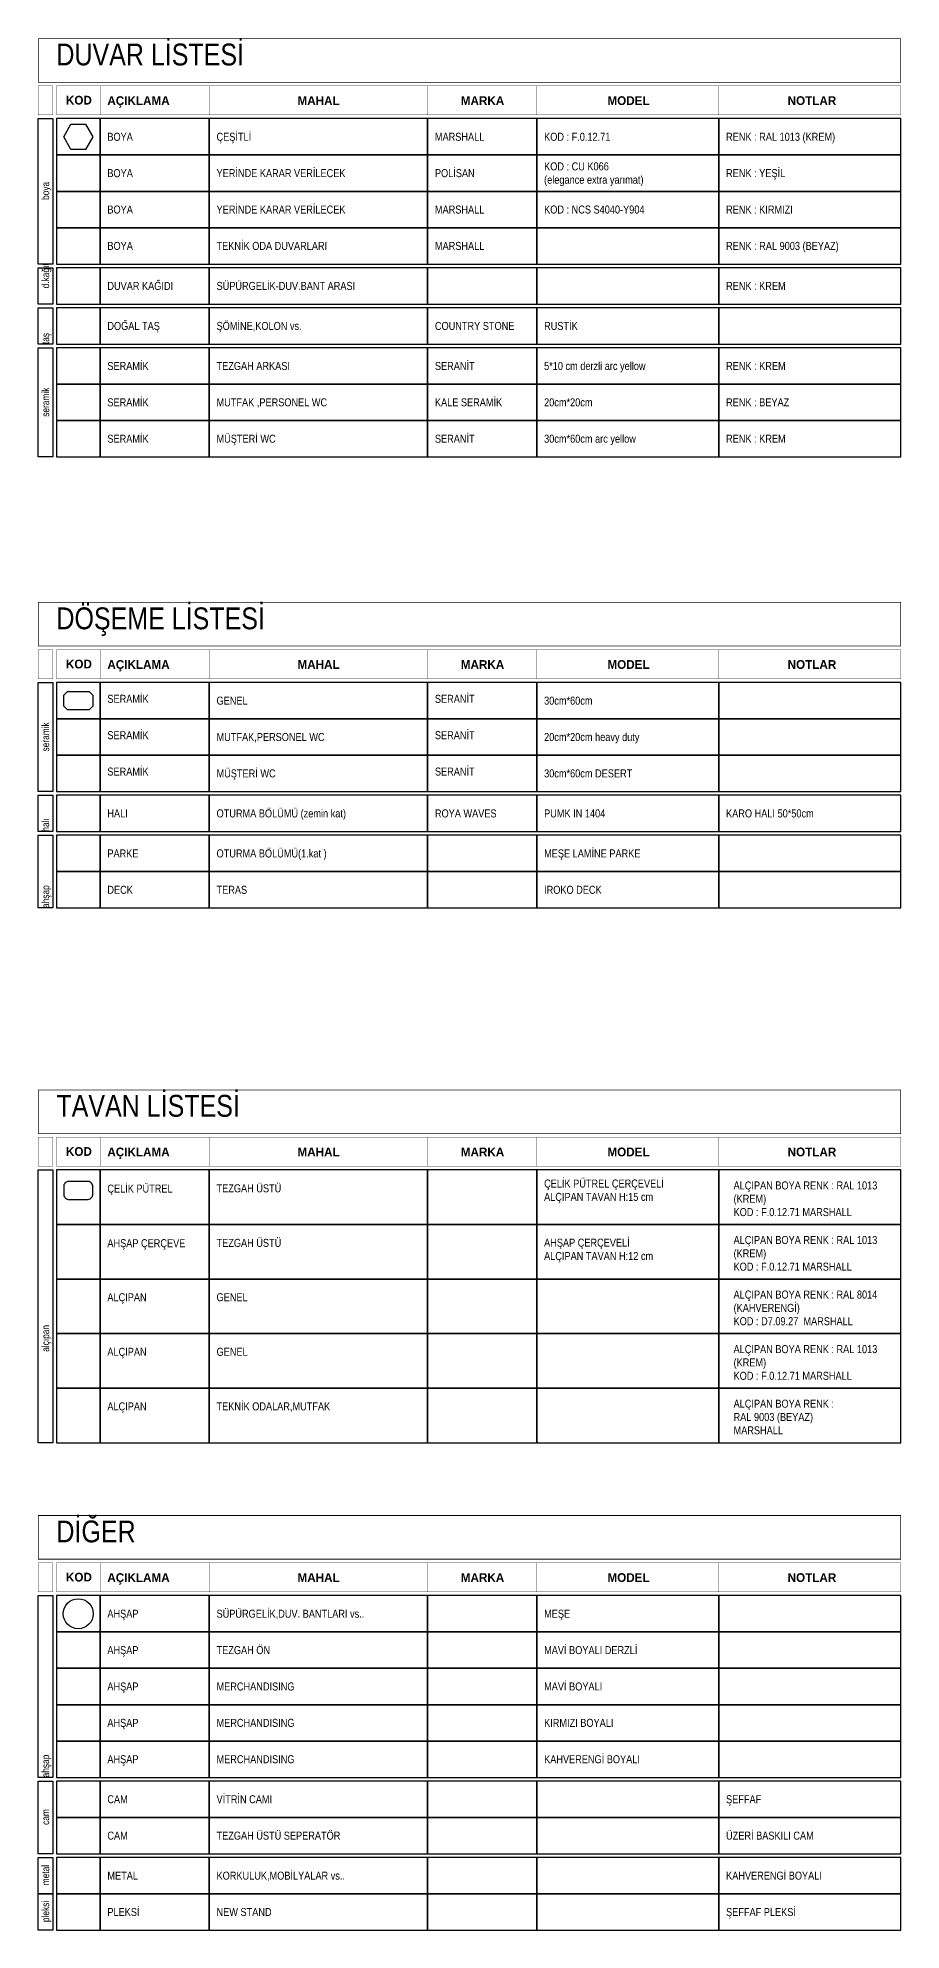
# Model space of a CAD drawing. Header units: millimetres. Extents: x 863 to 22635, y -482 to 12118.
# Drawn here: x 1639.6 to 1758.2, y 2220.3 to 2480.4 of the extents above; entities that cross this region are included whole.
import ezdxf
from ezdxf.enums import TextEntityAlignment as Align

# ---------------------------------------------------------------- set-up
doc = ezdxf.new("R2010")
doc.units = ezdxf.units.MM
doc.layers.add('DIM_0G', color=20, linetype='Continuous')
doc.layers.add('NOTE_0G', color=242, linetype='Continuous')
doc.layers.add('TXT_0G', color=7, linetype='Continuous', lineweight=13)
doc.styles.add('0G', font='ARIALN.TTF')
doc.styles.add('attdef', font='GOTHIC.TTF')

# ---------------------------------------------------------------- blocks, each defined once
blk = doc.blocks.new('221014_0G_LAYER-SYMBOL')
for points in [[(780.66, 1514.64), (782.66, 1514.64), (783.66, 1512.9), (782.66, 1511.17), (780.66, 1511.17), (779.66, 1512.9)], [(779.66, 1436.15), (780.16, 1436.65), (783.16, 1436.65), (783.66, 1436.15), (783.66, 1434.65), (783.16, 1434.15), (780.16, 1434.15), (779.66, 1434.65)], [(783.61, 1368.84), (783.56, 1368.96), (783.48, 1369.06), (783.39, 1369.16), (783.28, 1369.23), (783.16, 1369.29), (783.04, 1369.32), (782.91, 1369.33), (780.41, 1369.33), (780.28, 1369.32), (780.15, 1369.29), (780.03, 1369.23), (779.93, 1369.16), (779.83, 1369.06), (779.76, 1368.96), (779.7, 1368.84), (779.67, 1368.71), (779.66, 1368.58), (779.66, 1367.58), (779.67, 1367.45), (779.7, 1367.33), (779.76, 1367.21), (779.83, 1367.1), (779.93, 1367.01), (780.03, 1366.93), (780.15, 1366.88), (780.28, 1366.84), (780.41, 1366.83), (782.91, 1366.83), (783.04, 1366.84), (783.16, 1366.88), (783.28, 1366.93), (783.39, 1367.01), (783.48, 1367.1), (783.56, 1367.21), (783.61, 1367.33), (783.65, 1367.45), (783.66, 1367.58), (783.66, 1368.58), (783.65, 1368.71)]]:
    blk.add_lwpolyline(points, close=True)
blk.add_circle((781.66, 1309.9), 2.06)
at = {"layer": 'NOTE_0G', "linetype": 'Continuous'}
for points, const_width in [([(894.66, 1526.4), (776.16, 1526.4), (776.16, 1520.4), (894.66, 1520.4)], 0.1), ([(776.16, 1519.9), (778.16, 1519.9), (778.16, 1515.9), (776.16, 1515.9)], 0.05), ([(778.66, 1515.9), (784.66, 1515.9), (784.66, 1519.9), (778.66, 1519.9)], 0.05), ([(784.66, 1515.9), (799.66, 1515.9), (799.66, 1519.9), (784.66, 1519.9)], 0.05), ([(799.66, 1515.9), (829.66, 1515.9), (829.66, 1519.9), (799.66, 1519.9)], 0.05), ([(829.66, 1515.9), (844.66, 1515.9), (844.66, 1519.9), (829.66, 1519.9)], 0.05), ([(844.66, 1515.9), (869.66, 1515.9), (869.66, 1519.9), (844.66, 1519.9)], 0.05), ([(869.66, 1515.9), (894.66, 1515.9), (894.66, 1519.9), (869.66, 1519.9)], 0.05), ([(894.66, 1448.9), (776.16, 1448.9), (776.16, 1442.9), (894.66, 1442.9)], 0.1), ([(776.16, 1442.4), (778.16, 1442.4), (778.16, 1438.4), (776.16, 1438.4)], 0.05), ([(778.66, 1438.4), (784.66, 1438.4), (784.66, 1442.4), (778.66, 1442.4)], 0.05), ([(784.66, 1438.4), (799.66, 1438.4), (799.66, 1442.4), (784.66, 1442.4)], 0.05), ([(799.66, 1438.4), (829.66, 1438.4), (829.66, 1442.4), (799.66, 1442.4)], 0.05), ([(829.66, 1438.4), (844.66, 1438.4), (844.66, 1442.4), (829.66, 1442.4)], 0.05), ([(844.66, 1438.4), (869.66, 1438.4), (869.66, 1442.4), (844.66, 1442.4)], 0.05), ([(869.66, 1438.4), (894.66, 1438.4), (894.66, 1442.4), (869.66, 1442.4)], 0.05), ([(894.66, 1381.9), (776.16, 1381.9), (776.16, 1375.9), (894.66, 1375.9)], 0.1), ([(776.16, 1375.4), (778.16, 1375.4), (778.16, 1371.4), (776.16, 1371.4)], 0.05), ([(778.66, 1371.4), (784.66, 1371.4), (784.66, 1375.4), (778.66, 1375.4)], 0.05), ([(784.66, 1371.4), (799.66, 1371.4), (799.66, 1375.4), (784.66, 1375.4)], 0.05), ([(799.66, 1371.4), (829.66, 1371.4), (829.66, 1375.4), (799.66, 1375.4)], 0.05), ([(829.66, 1371.4), (844.66, 1371.4), (844.66, 1375.4), (829.66, 1375.4)], 0.05), ([(844.66, 1371.4), (869.66, 1371.4), (869.66, 1375.4), (844.66, 1375.4)], 0.05), ([(869.66, 1371.4), (894.66, 1371.4), (894.66, 1375.4), (869.66, 1375.4)], 0.05), ([(894.66, 1323.4), (776.16, 1323.4), (776.16, 1317.4), (894.66, 1317.4)], 0.1), ([(776.16, 1316.9), (778.16, 1316.9), (778.16, 1312.9), (776.16, 1312.9)], 0.05), ([(778.66, 1312.9), (784.66, 1312.9), (784.66, 1316.9), (778.66, 1316.9)], 0.05), ([(784.66, 1312.9), (799.66, 1312.9), (799.66, 1316.9), (784.66, 1316.9)], 0.05), ([(799.66, 1312.9), (829.66, 1312.9), (829.66, 1316.9), (799.66, 1316.9)], 0.05), ([(829.66, 1312.9), (844.66, 1312.9), (844.66, 1316.9), (829.66, 1316.9)], 0.05), ([(844.66, 1312.9), (869.66, 1312.9), (869.66, 1316.9), (844.66, 1316.9)], 0.05), ([(869.66, 1312.9), (894.66, 1312.9), (894.66, 1316.9), (869.66, 1316.9)], 0.05)]:
    blk.add_lwpolyline(points, close=True, dxfattribs=dict(at, const_width=const_width))
at = {"layer": 'NOTE_0G'}
for points in [[(776.16, 1515.4), (778.16, 1515.4), (778.16, 1495.4), (776.16, 1495.4)], [(778.66, 1510.4), (784.66, 1510.4), (784.66, 1515.4), (778.66, 1515.4)], [(784.66, 1510.4), (799.66, 1510.4), (799.66, 1515.4), (784.66, 1515.4)], [(799.66, 1510.4), (829.66, 1510.4), (829.66, 1515.4), (799.66, 1515.4)], [(829.66, 1510.4), (844.66, 1510.4), (844.66, 1515.4), (829.66, 1515.4)], [(844.66, 1510.4), (869.66, 1510.4), (869.66, 1515.4), (844.66, 1515.4)], [(869.66, 1510.4), (894.66, 1510.4), (894.66, 1515.4), (869.66, 1515.4)], [(778.66, 1505.4), (784.66, 1505.4), (784.66, 1510.4), (778.66, 1510.4)], [(784.66, 1505.4), (799.66, 1505.4), (799.66, 1510.4), (784.66, 1510.4)], [(799.66, 1505.4), (829.66, 1505.4), (829.66, 1510.4), (799.66, 1510.4)], [(829.66, 1505.4), (844.66, 1505.4), (844.66, 1510.4), (829.66, 1510.4)], [(844.66, 1505.4), (869.66, 1505.4), (869.66, 1510.4), (844.66, 1510.4)], [(869.66, 1505.4), (894.66, 1505.4), (894.66, 1510.4), (869.66, 1510.4)], [(778.66, 1500.4), (784.66, 1500.4), (784.66, 1505.4), (778.66, 1505.4)], [(784.66, 1500.4), (799.66, 1500.4), (799.66, 1505.4), (784.66, 1505.4)], [(799.66, 1500.4), (829.66, 1500.4), (829.66, 1505.4), (799.66, 1505.4)], [(829.66, 1500.4), (844.66, 1500.4), (844.66, 1505.4), (829.66, 1505.4)], [(844.66, 1500.4), (869.66, 1500.4), (869.66, 1505.4), (844.66, 1505.4)], [(869.66, 1500.4), (894.66, 1500.4), (894.66, 1505.4), (869.66, 1505.4)], [(778.66, 1495.4), (784.66, 1495.4), (784.66, 1500.4), (778.66, 1500.4)], [(784.66, 1495.4), (799.66, 1495.4), (799.66, 1500.4), (784.66, 1500.4)], [(799.66, 1495.4), (829.66, 1495.4), (829.66, 1500.4), (799.66, 1500.4)], [(829.66, 1495.4), (844.66, 1495.4), (844.66, 1500.4), (829.66, 1500.4)], [(844.66, 1495.4), (869.66, 1495.4), (869.66, 1500.4), (844.66, 1500.4)], [(869.66, 1495.4), (894.66, 1495.4), (894.66, 1500.4), (869.66, 1500.4)], [(776.16, 1494.9), (778.16, 1494.9), (778.16, 1489.9), (776.16, 1489.9)], [(778.66, 1489.9), (784.66, 1489.9), (784.66, 1494.9), (778.66, 1494.9)], [(784.66, 1489.9), (799.66, 1489.9), (799.66, 1494.9), (784.66, 1494.9)], [(799.66, 1489.9), (829.66, 1489.9), (829.66, 1494.9), (799.66, 1494.9)], [(829.66, 1489.9), (844.66, 1489.9), (844.66, 1494.9), (829.66, 1494.9)], [(844.66, 1489.9), (869.66, 1489.9), (869.66, 1494.9), (844.66, 1494.9)], [(869.66, 1489.9), (894.66, 1489.9), (894.66, 1494.9), (869.66, 1494.9)], [(776.16, 1489.4), (778.16, 1489.4), (778.16, 1484.4), (776.16, 1484.4)], [(778.66, 1484.4), (784.66, 1484.4), (784.66, 1489.4), (778.66, 1489.4)], [(784.66, 1484.4), (799.66, 1484.4), (799.66, 1489.4), (784.66, 1489.4)], [(799.66, 1484.4), (829.66, 1484.4), (829.66, 1489.4), (799.66, 1489.4)], [(829.66, 1484.4), (844.66, 1484.4), (844.66, 1489.4), (829.66, 1489.4)], [(844.66, 1484.4), (869.66, 1484.4), (869.66, 1489.4), (844.66, 1489.4)], [(869.66, 1484.4), (894.66, 1484.4), (894.66, 1489.4), (869.66, 1489.4)], [(776.16, 1483.9), (778.16, 1483.9), (778.16, 1468.9), (776.16, 1468.9)], [(778.66, 1478.9), (784.66, 1478.9), (784.66, 1483.9), (778.66, 1483.9)], [(784.66, 1478.9), (799.66, 1478.9), (799.66, 1483.9), (784.66, 1483.9)], [(799.66, 1478.9), (829.66, 1478.9), (829.66, 1483.9), (799.66, 1483.9)], [(829.66, 1478.9), (844.66, 1478.9), (844.66, 1483.9), (829.66, 1483.9)], [(844.66, 1478.9), (869.66, 1478.9), (869.66, 1483.9), (844.66, 1483.9)], [(869.66, 1478.9), (894.66, 1478.9), (894.66, 1483.9), (869.66, 1483.9)], [(778.66, 1473.9), (784.66, 1473.9), (784.66, 1478.9), (778.66, 1478.9)], [(784.66, 1473.9), (799.66, 1473.9), (799.66, 1478.9), (784.66, 1478.9)], [(799.66, 1473.9), (829.66, 1473.9), (829.66, 1478.9), (799.66, 1478.9)], [(829.66, 1473.9), (844.66, 1473.9), (844.66, 1478.9), (829.66, 1478.9)], [(844.66, 1473.9), (869.66, 1473.9), (869.66, 1478.9), (844.66, 1478.9)], [(869.66, 1473.9), (894.66, 1473.9), (894.66, 1478.9), (869.66, 1478.9)], [(778.66, 1468.9), (784.66, 1468.9), (784.66, 1473.9), (778.66, 1473.9)], [(784.66, 1468.9), (799.66, 1468.9), (799.66, 1473.9), (784.66, 1473.9)], [(799.66, 1468.9), (829.66, 1468.9), (829.66, 1473.9), (799.66, 1473.9)], [(829.66, 1468.9), (844.66, 1468.9), (844.66, 1473.9), (829.66, 1473.9)], [(844.66, 1468.9), (869.66, 1468.9), (869.66, 1473.9), (844.66, 1473.9)], [(869.66, 1468.9), (894.66, 1468.9), (894.66, 1473.9), (869.66, 1473.9)], [(776.16, 1437.9), (778.16, 1437.9), (778.16, 1422.9), (776.16, 1422.9)], [(778.66, 1432.9), (784.66, 1432.9), (784.66, 1437.9), (778.66, 1437.9)], [(784.66, 1432.9), (799.66, 1432.9), (799.66, 1437.9), (784.66, 1437.9)], [(799.66, 1432.9), (829.66, 1432.9), (829.66, 1437.9), (799.66, 1437.9)], [(829.66, 1432.9), (844.66, 1432.9), (844.66, 1437.9), (829.66, 1437.9)], [(844.66, 1432.9), (869.66, 1432.9), (869.66, 1437.9), (844.66, 1437.9)], [(869.66, 1432.9), (894.66, 1432.9), (894.66, 1437.9), (869.66, 1437.9)], [(778.66, 1427.9), (784.66, 1427.9), (784.66, 1432.9), (778.66, 1432.9)], [(784.66, 1427.9), (799.66, 1427.9), (799.66, 1432.9), (784.66, 1432.9)], [(799.66, 1427.9), (829.66, 1427.9), (829.66, 1432.9), (799.66, 1432.9)], [(829.66, 1427.9), (844.66, 1427.9), (844.66, 1432.9), (829.66, 1432.9)], [(844.66, 1427.9), (869.66, 1427.9), (869.66, 1432.9), (844.66, 1432.9)], [(869.66, 1427.9), (894.66, 1427.9), (894.66, 1432.9), (869.66, 1432.9)], [(778.66, 1422.9), (784.66, 1422.9), (784.66, 1427.9), (778.66, 1427.9)], [(784.66, 1422.9), (799.66, 1422.9), (799.66, 1427.9), (784.66, 1427.9)], [(799.66, 1422.9), (829.66, 1422.9), (829.66, 1427.9), (799.66, 1427.9)], [(829.66, 1422.9), (844.66, 1422.9), (844.66, 1427.9), (829.66, 1427.9)], [(844.66, 1422.9), (869.66, 1422.9), (869.66, 1427.9), (844.66, 1427.9)], [(869.66, 1422.9), (894.66, 1422.9), (894.66, 1427.9), (869.66, 1427.9)], [(776.16, 1422.4), (778.16, 1422.4), (778.16, 1417.4), (776.16, 1417.4)], [(778.66, 1417.4), (784.66, 1417.4), (784.66, 1422.4), (778.66, 1422.4)], [(784.66, 1417.4), (799.66, 1417.4), (799.66, 1422.4), (784.66, 1422.4)], [(799.66, 1417.4), (829.66, 1417.4), (829.66, 1422.4), (799.66, 1422.4)], [(829.66, 1417.4), (844.66, 1417.4), (844.66, 1422.4), (829.66, 1422.4)], [(844.66, 1417.4), (869.66, 1417.4), (869.66, 1422.4), (844.66, 1422.4)], [(869.66, 1417.4), (894.66, 1417.4), (894.66, 1422.4), (869.66, 1422.4)], [(776.16, 1416.9), (778.16, 1416.9), (778.16, 1406.9), (776.16, 1406.9)], [(778.66, 1411.9), (784.66, 1411.9), (784.66, 1416.9), (778.66, 1416.9)], [(784.66, 1411.9), (799.66, 1411.9), (799.66, 1416.9), (784.66, 1416.9)], [(799.66, 1411.9), (829.66, 1411.9), (829.66, 1416.9), (799.66, 1416.9)], [(829.66, 1411.9), (844.66, 1411.9), (844.66, 1416.9), (829.66, 1416.9)], [(844.66, 1411.9), (869.66, 1411.9), (869.66, 1416.9), (844.66, 1416.9)], [(869.66, 1411.9), (894.66, 1411.9), (894.66, 1416.9), (869.66, 1416.9)], [(778.66, 1406.9), (784.66, 1406.9), (784.66, 1411.9), (778.66, 1411.9)], [(784.66, 1406.9), (799.66, 1406.9), (799.66, 1411.9), (784.66, 1411.9)], [(799.66, 1406.9), (829.66, 1406.9), (829.66, 1411.9), (799.66, 1411.9)], [(829.66, 1406.9), (844.66, 1406.9), (844.66, 1411.9), (829.66, 1411.9)], [(844.66, 1406.9), (869.66, 1406.9), (869.66, 1411.9), (844.66, 1411.9)], [(869.66, 1406.9), (894.66, 1406.9), (894.66, 1411.9), (869.66, 1411.9)], [(776.16, 1370.9), (778.16, 1370.9), (778.16, 1333.4), (776.16, 1333.4)], [(778.66, 1363.4), (784.66, 1363.4), (784.66, 1370.9), (778.66, 1370.9)], [(784.66, 1363.4), (799.66, 1363.4), (799.66, 1370.9), (784.66, 1370.9)], [(799.66, 1363.4), (829.66, 1363.4), (829.66, 1370.9), (799.66, 1370.9)], [(829.66, 1363.4), (844.66, 1363.4), (844.66, 1370.9), (829.66, 1370.9)], [(844.66, 1363.4), (869.66, 1363.4), (869.66, 1370.9), (844.66, 1370.9)], [(869.66, 1363.4), (894.66, 1363.4), (894.66, 1370.9), (869.66, 1370.9)], [(778.66, 1355.9), (784.66, 1355.9), (784.66, 1363.4), (778.66, 1363.4)], [(784.66, 1355.9), (799.66, 1355.9), (799.66, 1363.4), (784.66, 1363.4)], [(799.66, 1355.9), (829.66, 1355.9), (829.66, 1363.4), (799.66, 1363.4)], [(829.66, 1355.9), (844.66, 1355.9), (844.66, 1363.4), (829.66, 1363.4)], [(844.66, 1355.9), (869.66, 1355.9), (869.66, 1363.4), (844.66, 1363.4)], [(869.66, 1355.9), (894.66, 1355.9), (894.66, 1363.4), (869.66, 1363.4)], [(778.66, 1348.4), (784.66, 1348.4), (784.66, 1355.9), (778.66, 1355.9)], [(784.66, 1348.4), (799.66, 1348.4), (799.66, 1355.9), (784.66, 1355.9)], [(799.66, 1348.4), (829.66, 1348.4), (829.66, 1355.9), (799.66, 1355.9)], [(829.66, 1348.4), (844.66, 1348.4), (844.66, 1355.9), (829.66, 1355.9)], [(844.66, 1348.4), (869.66, 1348.4), (869.66, 1355.9), (844.66, 1355.9)], [(869.66, 1348.4), (894.66, 1348.4), (894.66, 1355.9), (869.66, 1355.9)], [(778.66, 1340.9), (784.66, 1340.9), (784.66, 1348.4), (778.66, 1348.4)], [(784.66, 1340.9), (799.66, 1340.9), (799.66, 1348.4), (784.66, 1348.4)], [(799.66, 1340.9), (829.66, 1340.9), (829.66, 1348.4), (799.66, 1348.4)], [(829.66, 1340.9), (844.66, 1340.9), (844.66, 1348.4), (829.66, 1348.4)], [(844.66, 1340.9), (869.66, 1340.9), (869.66, 1348.4), (844.66, 1348.4)], [(869.66, 1340.9), (894.66, 1340.9), (894.66, 1348.4), (869.66, 1348.4)], [(778.66, 1333.4), (784.66, 1333.4), (784.66, 1340.9), (778.66, 1340.9)], [(784.66, 1333.4), (799.66, 1333.4), (799.66, 1340.9), (784.66, 1340.9)], [(799.66, 1333.4), (829.66, 1333.4), (829.66, 1340.9), (799.66, 1340.9)], [(829.66, 1333.4), (844.66, 1333.4), (844.66, 1340.9), (829.66, 1340.9)], [(844.66, 1333.4), (869.66, 1333.4), (869.66, 1340.9), (844.66, 1340.9)], [(869.66, 1333.4), (894.66, 1333.4), (894.66, 1340.9), (869.66, 1340.9)], [(776.16, 1312.4), (778.16, 1312.4), (778.16, 1287.4), (776.16, 1287.4)], [(778.66, 1307.4), (784.66, 1307.4), (784.66, 1312.4), (778.66, 1312.4)], [(784.66, 1307.4), (799.66, 1307.4), (799.66, 1312.4), (784.66, 1312.4)], [(799.66, 1307.4), (829.66, 1307.4), (829.66, 1312.4), (799.66, 1312.4)], [(829.66, 1307.4), (844.66, 1307.4), (844.66, 1312.4), (829.66, 1312.4)], [(844.66, 1307.4), (869.66, 1307.4), (869.66, 1312.4), (844.66, 1312.4)], [(869.66, 1307.4), (894.66, 1307.4), (894.66, 1312.4), (869.66, 1312.4)], [(778.66, 1302.4), (784.66, 1302.4), (784.66, 1307.4), (778.66, 1307.4)], [(784.66, 1302.4), (799.66, 1302.4), (799.66, 1307.4), (784.66, 1307.4)], [(799.66, 1302.4), (829.66, 1302.4), (829.66, 1307.4), (799.66, 1307.4)], [(829.66, 1302.4), (844.66, 1302.4), (844.66, 1307.4), (829.66, 1307.4)], [(844.66, 1302.4), (869.66, 1302.4), (869.66, 1307.4), (844.66, 1307.4)], [(869.66, 1302.4), (894.66, 1302.4), (894.66, 1307.4), (869.66, 1307.4)], [(778.66, 1297.4), (784.66, 1297.4), (784.66, 1302.4), (778.66, 1302.4)], [(784.66, 1297.4), (799.66, 1297.4), (799.66, 1302.4), (784.66, 1302.4)], [(799.66, 1297.4), (829.66, 1297.4), (829.66, 1302.4), (799.66, 1302.4)], [(829.66, 1297.4), (844.66, 1297.4), (844.66, 1302.4), (829.66, 1302.4)], [(844.66, 1297.4), (869.66, 1297.4), (869.66, 1302.4), (844.66, 1302.4)], [(869.66, 1297.4), (894.66, 1297.4), (894.66, 1302.4), (869.66, 1302.4)], [(778.66, 1292.4), (784.66, 1292.4), (784.66, 1297.4), (778.66, 1297.4)], [(784.66, 1292.4), (799.66, 1292.4), (799.66, 1297.4), (784.66, 1297.4)], [(799.66, 1292.4), (829.66, 1292.4), (829.66, 1297.4), (799.66, 1297.4)], [(829.66, 1292.4), (844.66, 1292.4), (844.66, 1297.4), (829.66, 1297.4)], [(844.66, 1292.4), (869.66, 1292.4), (869.66, 1297.4), (844.66, 1297.4)], [(869.66, 1292.4), (894.66, 1292.4), (894.66, 1297.4), (869.66, 1297.4)], [(778.66, 1287.4), (784.66, 1287.4), (784.66, 1292.4), (778.66, 1292.4)], [(784.66, 1287.4), (799.66, 1287.4), (799.66, 1292.4), (784.66, 1292.4)], [(799.66, 1287.4), (829.66, 1287.4), (829.66, 1292.4), (799.66, 1292.4)], [(829.66, 1287.4), (844.66, 1287.4), (844.66, 1292.4), (829.66, 1292.4)], [(844.66, 1287.4), (869.66, 1287.4), (869.66, 1292.4), (844.66, 1292.4)], [(869.66, 1287.4), (894.66, 1287.4), (894.66, 1292.4), (869.66, 1292.4)], [(776.16, 1286.9), (778.16, 1286.9), (778.16, 1276.9), (776.16, 1276.9)], [(778.66, 1281.9), (784.66, 1281.9), (784.66, 1286.9), (778.66, 1286.9)], [(784.66, 1281.9), (799.66, 1281.9), (799.66, 1286.9), (784.66, 1286.9)], [(799.66, 1281.9), (829.66, 1281.9), (829.66, 1286.9), (799.66, 1286.9)], [(829.66, 1281.9), (844.66, 1281.9), (844.66, 1286.9), (829.66, 1286.9)], [(844.66, 1281.9), (869.66, 1281.9), (869.66, 1286.9), (844.66, 1286.9)], [(869.66, 1281.9), (894.66, 1281.9), (894.66, 1286.9), (869.66, 1286.9)], [(778.66, 1276.9), (784.66, 1276.9), (784.66, 1281.9), (778.66, 1281.9)], [(784.66, 1276.9), (799.66, 1276.9), (799.66, 1281.9), (784.66, 1281.9)], [(799.66, 1276.9), (829.66, 1276.9), (829.66, 1281.9), (799.66, 1281.9)], [(829.66, 1276.9), (844.66, 1276.9), (844.66, 1281.9), (829.66, 1281.9)], [(844.66, 1276.9), (869.66, 1276.9), (869.66, 1281.9), (844.66, 1281.9)], [(869.66, 1276.9), (894.66, 1276.9), (894.66, 1281.9), (869.66, 1281.9)], [(776.16, 1276.4), (778.16, 1276.4), (778.16, 1271.4), (776.16, 1271.4)], [(778.66, 1271.4), (784.66, 1271.4), (784.66, 1276.4), (778.66, 1276.4)], [(784.66, 1271.4), (799.66, 1271.4), (799.66, 1276.4), (784.66, 1276.4)], [(799.66, 1271.4), (829.66, 1271.4), (829.66, 1276.4), (799.66, 1276.4)], [(829.66, 1271.4), (844.66, 1271.4), (844.66, 1276.4), (829.66, 1276.4)], [(844.66, 1271.4), (869.66, 1271.4), (869.66, 1276.4), (844.66, 1276.4)], [(869.66, 1271.4), (894.66, 1271.4), (894.66, 1276.4), (869.66, 1276.4)], [(776.16, 1271.4), (778.16, 1271.4), (778.16, 1266.4), (776.16, 1266.4)], [(778.66, 1266.4), (784.66, 1266.4), (784.66, 1271.4), (778.66, 1271.4)], [(784.66, 1266.4), (799.66, 1266.4), (799.66, 1271.4), (784.66, 1271.4)], [(799.66, 1266.4), (829.66, 1266.4), (829.66, 1271.4), (799.66, 1271.4)], [(829.66, 1266.4), (844.66, 1266.4), (844.66, 1271.4), (829.66, 1271.4)], [(844.66, 1266.4), (869.66, 1266.4), (869.66, 1271.4), (844.66, 1271.4)], [(869.66, 1266.4), (894.66, 1266.4), (894.66, 1271.4), (869.66, 1271.4)]]:
    blk.add_lwpolyline(points, close=True, dxfattribs=at)
at = {"color": 0, "style": 'attdef', "flags": 4}
for tag, p in [('W1', (781.66, 1512.9)), ('F1', (781.66, 1435.4)), ('C1', (781.66, 1368.08)), ('M1', (781.66, 1309.9))]:
    blk.add_attdef(tag, text='', height=1.1, dxfattribs=at).set_placement(p, align=Align.MIDDLE_CENTER)
at = {"layer": 'TXT_0G', "char_height": 3, "width": 70.5, "attachment_point": 1, "style": '0G'}
for s, insert in [('DUVAR LİSTESİ', (778.66, 1525.71)), ('DÖŞEME LİSTESİ', (778.66, 1448.21)), ('TAVAN LİSTESİ', (778.66, 1381.21)), ('DİĞER', (778.66, 1322.71))]:
    blk.add_mtext(s, dxfattribs=dict(at, insert=insert))
at = {"layer": 'TXT_0G', "linetype": 'Continuous', "attachment_point": 1, "style": '0G'}
for s, insert, char_height, width in [('\\pi1.30523;{\\fCentury Gothic|b1|i0|c162|p34;KOD}', (778.66, 1518.53), 1.2, 6), ('{\\fCentury Gothic|b1|i0|c162|p34;AÇIKLAMA}', (785.66, 1518.47), 1.2, 14), ('\\pi12.11788;{\\fCentury Gothic|b1|i0|c162|p34;MAHAL}', (799.66, 1518.47), 1.2, 30), ('\\pi4.55221;{\\fCentury Gothic|b1|i0|c162|p34;MARKA}', (829.66, 1518.47), 1.2, 15), ('\\pi9.70109;{\\fCentury Gothic|b1|i0|c162|p34;MODEL}', (844.66, 1518.47), 1.2, 25), ('\\pi9.45228;{\\fCentury Gothic|b1|i0|c162|p34;NOTLAR}', (869.66, 1518.47), 1.2, 25), ('ÇEŞİTLİ', (800.66, 1513.45), 1.1, 14), ('BOYA', (785.66, 1513.45), 1.1, 14), ('MARSHALL', (830.66, 1513.45), 1.1, 14), ('KOD : F.0.12.71 ', (845.66, 1513.45), 1.1, 19), ('RENK : RAL 1013 (KREM)', (870.66, 1513.45), 1.1, 19), ('YERİNDE KARAR VERİLECEK', (800.66, 1508.45), 1.1, 22.9306), ('POLİSAN ', (830.66, 1508.45), 1.1, 14), ('KOD : CU K066 \\P(elegance extra yarımat)', (845.66, 1509.38), 1.1, 24), ('RENK : YEŞİL ', (870.66, 1508.45), 1.1, 24), ('BOYA', (785.66, 1508.45), 1.1, 14), ('BOYA', (785.66, 1503.45), 1.1, 14), ('YERİNDE KARAR VERİLECEK', (800.66, 1503.45), 1.1, 22.9306), ('MARSHALL', (830.66, 1503.45), 1.1, 14), ('KOD : NCS S4040-Y904 ', (845.66, 1503.45), 1.1, 19), ('RENK : KIRMIZI ', (870.66, 1503.45), 1.1, 14), ('BOYA', (785.66, 1498.45), 1.1, 14), ('TEKNİK ODA DUVARLARI', (800.66, 1498.45), 1.1, 23.3574), ('MARSHALL', (830.66, 1498.45), 1.1, 14), ('RENK : RAL 9003 (BEYAZ)', (870.66, 1498.45), 1.1, 19), ('DUVAR KAĞIDI', (785.66, 1492.95), 1.1, 14), ('SÜPÜRGELİK-DUV.BANT ARASI', (800.66, 1492.95), 1.1, 24), ('RENK : KREM', (870.66, 1492.95), 1.1, 14), ('DOĞAL TAŞ', (785.66, 1487.45), 1.1, 14), ('ŞÖMİNE,KOLON vs.', (800.66, 1487.45), 1.1, 14), ('RUSTİK', (845.66, 1487.45), 1.1, 14), ('COUNTRY STONE', (830.66, 1487.45), 1.1, 14), ('SERAMİK', (785.66, 1481.95), 1.1, 14), ('TEZGAH ARKASI', (800.66, 1481.95), 1.1, 14), ('SERANİT', (830.66, 1481.95), 1.1, 14), ('5*10 cm derzli arc yellow', (845.66, 1481.95), 1.1, 19), ('RENK : KREM', (870.66, 1481.95), 1.1, 14), ('SERAMİK', (785.66, 1476.95), 1.1, 14), ('MUTFAK ,PERSONEL WC', (800.66, 1476.95), 1.1, 24), ('KALE SERAMİK', (830.66, 1476.95), 1.1, 14), ('20cm*20cm ', (845.66, 1476.95), 1.1, 14), ('RENK : BEYAZ', (870.66, 1476.95), 1.1, 14), ('SERAMİK', (785.66, 1471.95), 1.1, 14), ('MÜŞTERİ WC', (800.66, 1471.95), 1.1, 14), ('SERANİT', (830.66, 1471.95), 1.1, 14), ('30cm*60cm arc yellow ', (845.66, 1471.95), 1.1, 19), ('RENK : KREM', (870.66, 1471.95), 1.1, 14), ('\\pi1.30523;{\\fCentury Gothic|b1|i0|c162|p34;KOD}', (778.66, 1441.03), 1.2, 6), ('{\\fCentury Gothic|b1|i0|c162|p34;AÇIKLAMA}', (785.66, 1440.97), 1.2, 14), ('\\pi12.11788;{\\fCentury Gothic|b1|i0|c162|p34;MAHAL}', (799.66, 1440.97), 1.2, 30), ('\\pi4.55221;{\\fCentury Gothic|b1|i0|c162|p34;MARKA}', (829.66, 1440.97), 1.2, 15), ('\\pi9.70109;{\\fCentury Gothic|b1|i0|c162|p34;MODEL}', (844.66, 1440.97), 1.2, 25), ('\\pi9.45228;{\\fCentury Gothic|b1|i0|c162|p34;NOTLAR}', (869.66, 1440.97), 1.2, 25), ('SERAMİK', (785.66, 1436.2), 1.1, 14), ('GENEL', (800.66, 1435.95), 1.1, 14), ('SERANİT', (830.66, 1436.2), 1.1, 14), ('30cm*60cm ', (845.66, 1435.95), 1.1, 19), ('SERAMİK', (785.66, 1431.2), 1.1, 14), ('MUTFAK,PERSONEL WC', (800.66, 1430.95), 1.1, 24), ('SERANİT', (830.66, 1431.2), 1.1, 14), ('20cm*20cm heavy duty', (845.66, 1430.95), 1.1, 19), ('SERAMİK', (785.66, 1426.2), 1.1, 14), ('MÜŞTERİ WC', (800.66, 1425.95), 1.1, 14), ('SERANİT', (830.66, 1426.2), 1.1, 14), ('30cm*60cm DESERT ', (845.66, 1425.95), 1.1, 19), ('HALI', (785.66, 1420.45), 1.1, 14), ('OTURMA BÖLÜMÜ (zemin kat)', (800.66, 1420.45), 1.1, 24), ('ROYA WAVES', (830.66, 1420.45), 1.1, 14), ('PUMK IN 1404 ', (845.66, 1420.45), 1.1, 14), ('KARO HALI 50*50cm', (870.66, 1420.45), 1.1, 19), ('PARKE', (785.66, 1414.95), 1.1, 14), ('OTURMA BÖLÜMÜ(1.kat )', (800.66, 1414.95), 1.1, 24), ('MEŞE LAMİNE PARKE', (845.66, 1414.95), 1.1, 19), ('DECK', (785.66, 1409.95), 1.1, 14), ('TERAS', (800.66, 1409.95), 1.1, 24), ('IROKO DECK', (845.66, 1409.95), 1.1, 19), ('\\pi1.30523;{\\fCentury Gothic|b1|i0|c162|p34;KOD}', (778.66, 1374.03), 1.2, 6), ('{\\fCentury Gothic|b1|i0|c162|p34;AÇIKLAMA}', (785.66, 1373.97), 1.2, 14), ('\\pi12.11788;{\\fCentury Gothic|b1|i0|c162|p34;MAHAL}', (799.66, 1373.97), 1.2, 30), ('\\pi4.55221;{\\fCentury Gothic|b1|i0|c162|p34;MARKA}', (829.66, 1373.97), 1.2, 15), ('\\pi9.70109;{\\fCentury Gothic|b1|i0|c162|p34;MODEL}', (844.66, 1373.97), 1.2, 25), ('\\pi9.45228;{\\fCentury Gothic|b1|i0|c162|p34;NOTLAR}', (869.66, 1373.97), 1.2, 25), ('ÇELİK PÜTREL', (785.66, 1368.88), 1.1, 14), ('TEZGAH ÜSTÜ', (800.66, 1368.92), 1.1, 14), ('ÇELİK PÜTREL ÇERÇEVELİ \\PALÇIPAN TAVAN H:15 cm', (845.66, 1369.58), 1.1, 24), ('ALÇIPAN BOYA RENK : RAL 1013 (KREM)\\PKOD : F.0.12.71 MARSHALL', (871.69, 1369.32), 1.1, 22.9638), ('AHŞAP ÇERÇEVE', (785.66, 1361.38), 1.1, 14), ('TEZGAH ÜSTÜ', (800.66, 1361.42), 1.1, 14), ('AHŞAP ÇERÇEVELİ\\PALÇIPAN TAVAN H:12 cm', (845.66, 1361.45), 1.1, 19), ('ALÇIPAN BOYA RENK : RAL 1013 (KREM)\\PKOD : F.0.12.71 MARSHALL', (871.69, 1361.82), 1.1, 22.9638), ('ALÇIPAN', (785.66, 1353.95), 1.1, 14), ('GENEL', (800.66, 1353.95), 1.1, 24), ('ALÇIPAN BOYA RENK : RAL 8014 (KAHVERENGİ)\\PKOD : D7.09.27  MARSHALL', (871.69, 1354.32), 1.1, 22.9638), ('ALÇIPAN', (785.66, 1346.45), 1.1, 14), ('GENEL', (800.66, 1346.45), 1.1, 24), ('ALÇIPAN BOYA RENK : RAL 1013 (KREM)\\PKOD : F.0.12.71 MARSHALL', (871.69, 1346.82), 1.1, 22.9638), ('ALÇIPAN', (785.66, 1338.95), 1.1, 14), ('TEKNİK ODALAR,MUTFAK', (800.66, 1338.95), 1.1, 24), ('ALÇIPAN BOYA RENK :  \\PRAL 9003 (BEYAZ)\\PMARSHALL', (871.69, 1339.32), 1.1, 22.9638), ('\\pi1.30523;{\\fCentury Gothic|b1|i0|c162|p34;KOD}', (778.66, 1315.53), 1.2, 6), ('{\\fCentury Gothic|b1|i0|c162|p34;AÇIKLAMA}', (785.66, 1315.47), 1.2, 14), ('\\pi12.11788;{\\fCentury Gothic|b1|i0|c162|p34;MAHAL}', (799.66, 1315.47), 1.2, 30), ('\\pi4.55221;{\\fCentury Gothic|b1|i0|c162|p34;MARKA}', (829.66, 1315.47), 1.2, 15), ('\\pi9.70109;{\\fCentury Gothic|b1|i0|c162|p34;MODEL}', (844.66, 1315.47), 1.2, 25), ('\\pi9.45228;{\\fCentury Gothic|b1|i0|c162|p34;NOTLAR}', (869.66, 1315.47), 1.2, 25), ('AHŞAP', (785.66, 1310.45), 1.1, 14), ('SÜPÜRGELİK,DUV. BANTLARI vs..', (800.66, 1310.45), 1.1, 24), ('MEŞE ', (845.66, 1310.45), 1.1, 19), ('TEZGAH ÖN', (800.66, 1305.45), 1.1, 24), ('MAVİ BOYALI DERZLİ', (845.66, 1305.45), 1.1, 19), ('AHŞAP', (785.66, 1305.45), 1.1, 14), ('AHŞAP', (785.66, 1300.45), 1.1, 14), ('MERCHANDISING', (800.66, 1300.45), 1.1, 24), ('MAVİ BOYALI', (845.66, 1300.45), 1.1, 19), ('AHŞAP', (785.66, 1295.45), 1.1, 14), ('MERCHANDISING', (800.66, 1295.45), 1.1, 24), ('KIRMIZI BOYALI', (845.66, 1295.45), 1.1, 19), ('AHŞAP', (785.66, 1290.45), 1.1, 14), ('MERCHANDISING', (800.66, 1290.45), 1.1, 24), ('KAHVERENGİ BOYALI', (845.66, 1290.45), 1.1, 19), ('CAM', (785.66, 1284.95), 1.1, 14), ('VİTRİN CAMI', (800.66, 1284.95), 1.1, 24), ('ŞEFFAF', (870.66, 1284.95), 1.1, 19), ('CAM', (785.66, 1279.95), 1.1, 14), ('TEZGAH ÜSTÜ SEPERATÖR', (800.66, 1279.95), 1.1, 24), ('ÜZERİ BASKILI CAM', (870.66, 1279.95), 1.1, 19), ('METAL', (785.66, 1274.45), 1.1, 14), ('KORKULUK,MOBİLYALAR vs..', (800.66, 1274.45), 1.1, 24), ('KAHVERENGİ BOYALI', (870.66, 1274.45), 1.1, 19), ('PLEKSİ', (785.66, 1269.45), 1.1, 14), ('NEW STAND', (800.66, 1269.45), 1.1, 24), ('ŞEFFAF PLEKSİ', (870.66, 1269.45), 1.1, 19)]:
    blk.add_mtext(s, dxfattribs=dict(at, insert=insert, char_height=char_height, width=width))
at = {"layer": 'TXT_0G', "char_height": 1, "attachment_point": 1, "rotation": 90, "style": '0G'}
for s, insert, width in [('\\pi8.81958;boya', (776.66, 1495.4), 20), ('\\pi2.172;d.kağıt', (776.66, 1489.9), 5), ('taş', (776.66, 1484.4), 3.8559), ('\\pi5.51467;seramik', (776.66, 1468.9), 15), ('\\pi5.51467;seramik', (776.66, 1422.9), 15), ('halı', (776.66, 1417.4), 4.3852), ('ahşap', (776.66, 1406.9), 6.0039), ('\\pt86;alçıpan', (776.66, 1345.9), 9.1245), ('ahşap', (776.66, 1287.4), 11.2686), ('\\pi3.97681;cam', (776.66, 1276.9), 10), ('\\pi1.17838;metal', (776.66, 1271.4), 5), ('\\pi1.11255;pleksi', (776.66, 1266.4), 5)]:
    blk.add_mtext(s, dxfattribs=dict(at, insert=insert, width=width))

msp = doc.modelspace()

# ---------------------------------------------------------------- block references
at = {"layer": 'DIM_0G'}
msp.add_blockref('221014_0G_LAYER-SYMBOL', (863.5, 953.89), dxfattribs=at)

doc.saveas('drawing.dxf')
